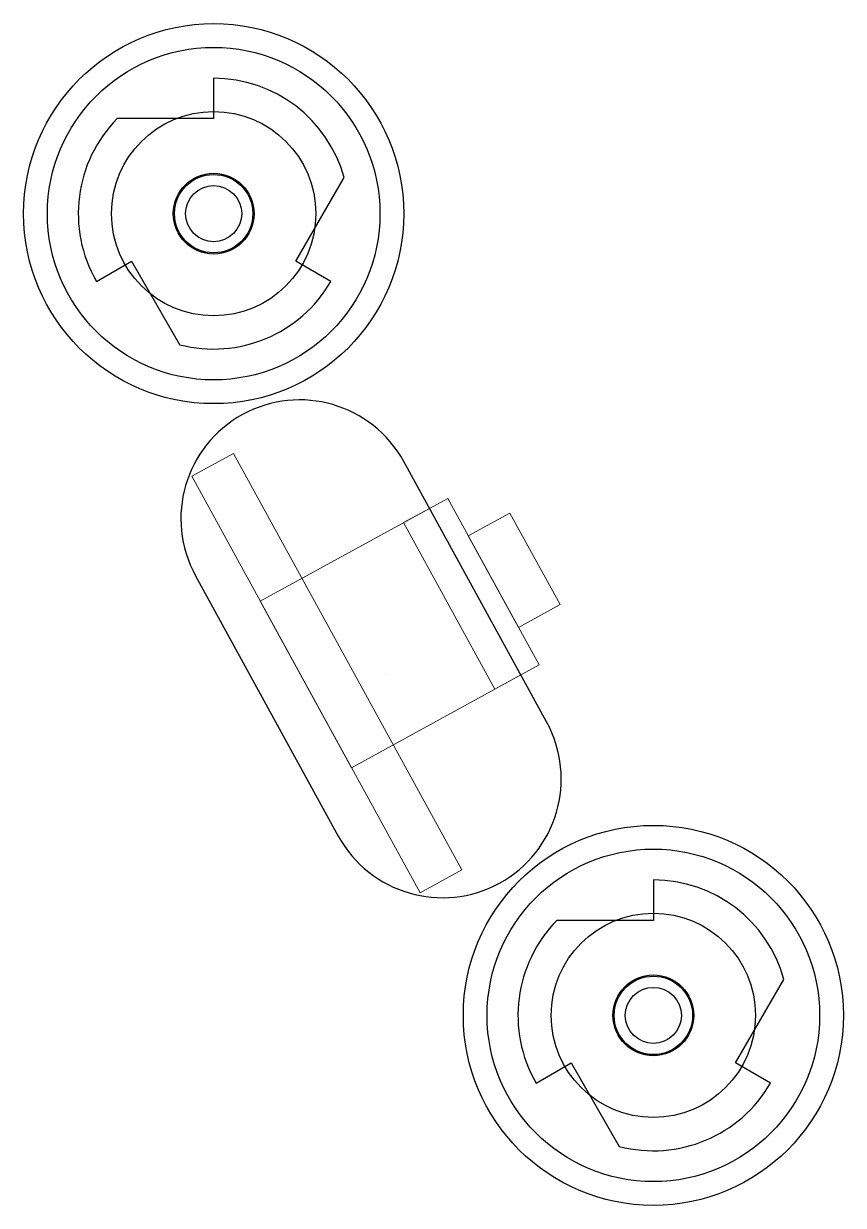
# Model space of a CAD drawing. Extents: x 0.5 to 17.9, y 27.9 to 30.4.
# Drawn here: x 16.149 to 17.875, y 27.896 to 30.384 of the extents above.
import ezdxf

# ---------------------------------------------------------------- set-up
doc = ezdxf.new("R2010")
doc.units = 0
doc.header["$LTSCALE"] = 5
doc.header["$MEASUREMENT"] = 0
for name, color, linetype in [('Z0_BOTCOMP', 4, 'Continuous'), ('Z0_CUT500', 4, 'Continuous'), ('Z0_RUBBER', 4, 'Continuous'), ('Z0_TOPCOMP', 6, 'Continuous')]:
    doc.layers.add(name, color=color, linetype=linetype)

msp = doc.modelspace()

# ---------------------------------------------------------------- linework, layer by layer
at = {"layer": 'Z0_BOTCOMP', "color": 4, "linetype": 'Continuous', "lineweight": 25}
for p, q in [((16.5494, 30.2689), (16.5494, 30.1839)), ((16.5494, 30.1839), (16.3463, 30.1839)), ((16.7226, 29.8839), (16.8241, 30.0598)), ((16.3026, 29.8414), (16.3762, 29.8839)), ((16.3762, 29.8839), (16.4777, 29.7081)), ((16.7962, 29.8414), (16.7226, 29.8839)), ((17.475, 28.5811), (17.475, 28.4961)), ((17.475, 28.4961), (17.272, 28.4961)), ((17.6482, 28.1961), (17.7497, 28.3719)), ((17.2282, 28.1536), (17.3018, 28.1961)), ((17.3018, 28.1961), (17.4033, 28.0203)), ((17.7218, 28.1536), (17.6482, 28.1961))]:
    msp.add_line(p, q, dxfattribs=at)
for centre, radius in [((16.5494, 29.9839), 0.085), ((16.5494, 29.9839), 0.059), ((17.475, 28.2961), 0.085), ((17.475, 28.2961), 0.059)]:
    msp.add_circle(centre, radius, dxfattribs=at)
for centre, start, end in [((16.5494, 29.9839), 15.4321, 90), ((16.5494, 29.9839), 135.4321, -150), ((16.5494, 29.9839), -104.5679, -30), ((17.475, 28.2961), 15.4321, 90), ((17.475, 28.2961), 135.4321, -150), ((17.475, 28.2961), -104.5679, -30)]:
    msp.add_arc(centre, 0.285, start, end, dxfattribs=at)
at = {"layer": 'Z0_CUT500', "color": 5, "linetype": 'Continuous', "lineweight": 25}
for p, q in [((17.2502, 28.9141), (16.9496, 29.4621)), ((16.5112, 29.2216), (16.8118, 28.6736))]:
    msp.add_line(p, q, dxfattribs=at)
for centre in [(16.5494, 29.9839), (17.475, 28.2961)]:
    msp.add_circle(centre, 0.0825, dxfattribs=at)
for centre, start, end in [((16.7304, 29.3418), 28.7404, -151.2596), ((17.031, 28.7938), -151.2596, 28.7404)]:
    msp.add_arc(centre, 0.25, start, end, dxfattribs=at)
at = {"layer": 'Z0_RUBBER', "color": 2, "linetype": 'Continuous', "lineweight": 25}
for centre, radius in [((16.5494, 29.9839), 0.4), ((16.5494, 29.9839), 0.215), ((17.475, 28.2961), 0.4), ((17.475, 28.2961), 0.215)]:
    msp.add_circle(centre, radius, dxfattribs=at)
at = {"layer": 'Z0_TOPCOMP', "color": 6, "linetype": 'Continuous', "lineweight": 5}
for p, q in [((16.6102, 29.5611), (16.6102, 29.5611)), ((16.6102, 29.5611), (16.6102, 29.5611)), ((16.5033, 29.4312), (16.5909, 29.4793)), ((16.5909, 29.4793), (17.0718, 28.6024)), ((16.9841, 28.5544), (16.5033, 29.4312)), ((17.0421, 29.3845), (16.6475, 29.1681)), ((17.2344, 29.0338), (17.0421, 29.3845)), ((17.0037, 29.3635), (16.9489, 29.3334)), ((17.196, 29.0127), (17.0037, 29.3635)), ((16.9489, 29.3334), (17.1412, 28.9827)), ((17.173, 29.3537), (17.0853, 29.3056)), ((17.2788, 29.1608), (17.173, 29.3537)), ((17.0853, 29.3056), (17.1911, 29.1127)), ((16.6475, 29.1681), (16.8398, 28.8174)), ((17.1911, 29.1127), (17.2788, 29.1608)), ((16.8398, 28.8174), (17.2344, 29.0338)), ((16.9107, 29.0131), (16.9107, 29.0131)), ((17.1412, 28.9827), (17.196, 29.0127)), ((17.0718, 28.6024), (16.9841, 28.5544)), ((17.1511, 28.5747), (17.1511, 28.5747))]:
    msp.add_line(p, q, dxfattribs=at)
at = {"layer": 'Z0_TOPCOMP', "color": 6, "linetype": 'Continuous', "lineweight": 25}
for centre in [(16.5494, 29.9839), (17.475, 28.2961)]:
    msp.add_circle(centre, 0.35, dxfattribs=at)

doc.saveas('drawing.dxf')
